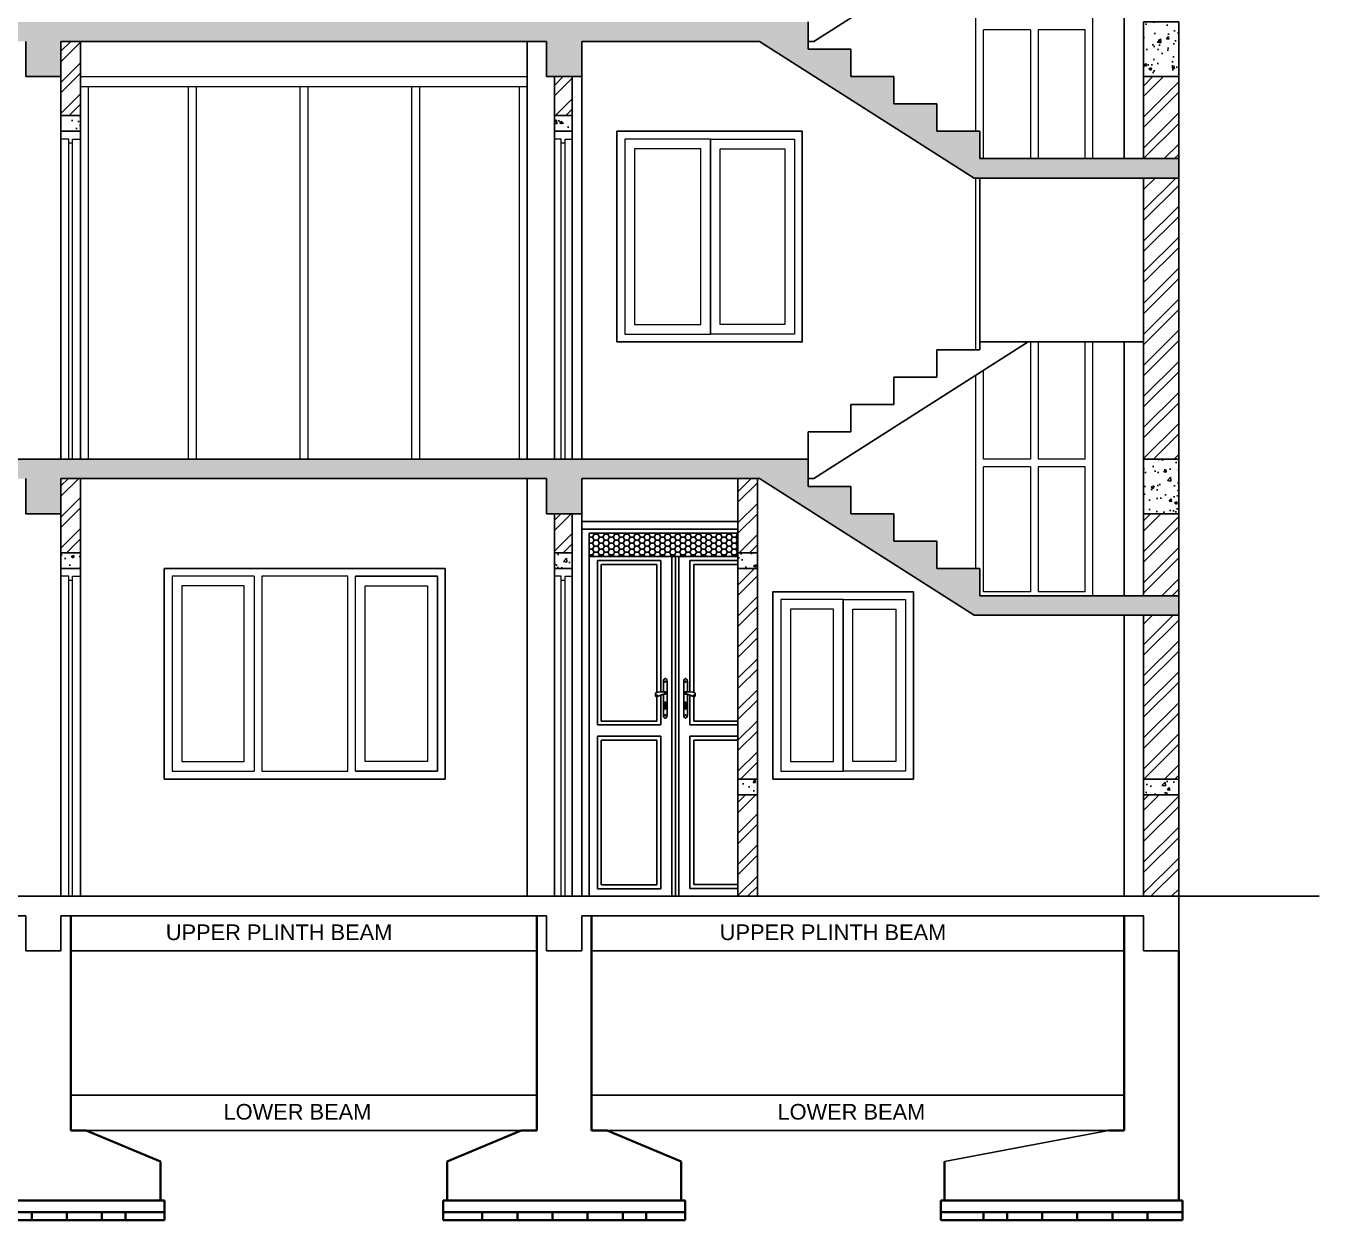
# Model space of a CAD drawing. Header units: inches. Extents: x 1397 to 20304, y -27267 to -746.
# Drawn here: x 5707.4 to 6038.8, y -24055.4 to -23749.4 of the extents above; entities that cross this region are included whole.
import ezdxf

# ---------------------------------------------------------------- set-up
doc = ezdxf.new("R2010")
doc.units = ezdxf.units.IN
doc.header["$LTSCALE"] = 17
doc.header["$MEASUREMENT"] = 0
doc.linetypes.add('ACAD_ISO02W100', pattern=[15, 12, -3])
for name, color, linetype, lineweight in [('25 BOT BAR', 12, 'Continuous', 25), ('DOOR & WIN', 1, 'Continuous', 25), ('ELEVATION', 7, 'Continuous', 25), ('furnitures', 45, 'Continuous', 9), ('OUTLINE', 1, 'Continuous', 25), ('WALL', 1, 'Continuous', 35), ('WINDOW FRAME', 161, 'Continuous', 20)]:
    doc.layers.add(name, color=color, linetype=linetype, lineweight=lineweight)
doc.styles.add('ARCHITECTURE', font='stylu.ttf')
doc.dimstyles.new('8 SCALE', dxfattribs={"dimscale": 0, "dimtxt": 6, "dimasz": 6, "dimexe": 8, "dimexo": 8, "dimgap": 1.25, "dimtad": 1, "dimdec": 0, "dimzin": 3, "dimdsep": 46, "dimlunit": 4, "dimtxsty": 'ARCHITECTURE', "dimblk": 'ARCHTICK', "dimcen": 8, "dimdle": 8, "dimclrd": 5, "dimclre": 5, "dimclrt": 7, "dimadec": 0, "dimazin": 0, "dimtfac": 0.75, "dimtdec": 0, "dimtix": 1, "dimtmove": 2, "dimatfit": 3, "dimldrblk": 'ARCHTICK', "dimfxl": 8, "dimfxlon": 1, "dimtolj": 1, "dimtzin": 0, "dimlwd": -1, "dimlwe": -1, "dimarcsym": 0})
pattern_1 = [(45, (-14453.672, -2544.322), (-3.9774756, 3.9774756), []), (45, (-14451.02, -2544.322), (-3.9774756, 3.9774756), [])]
pattern_2 = [(50, (-14453.672, -2544.322), (7.1726018, -0.6275213), [0.75, -8.25]), (355, (-14453.672, -2544.322), (-1.3875133, 7.5219213), [0.6, -6.6]), (100.451444, (-14453.074, -2544.374), (5.7850885, 6.8943999), [0.637402, -7.0114211]), (46.1842, (-14453.672, -2542.322), (10.6724133, -1.6551928), [1.125, -12.375]), (96.635635, (-14452.782, -2542.46), (9.3466195, 9.741186), [0.9561034, -10.5171376]), (351.184164, (-14453.672, -2542.322), (9.3466195, 9.741186), [0.9, -9.9]), (21, (-14452.672, -2542.822), (5.9690705, -4.0261889), [0.75, -8.25]), (326, (-14452.672, -2542.822), (2.4331533, 7.2515005), [0.6, -6.6]), (71.451445, (-14452.174, -2543.1576), (8.4022238, 3.2253115), [0.6374019, -7.0114211]), (37.5, (-14453.6717, -2544.322), (0.12159855, 3.32893854), [0, -6.52, 0, -6.7, 0, -6.625]), (7.5, (-14453.6717, -2544.322), (2.63069537, 3.9441171), [0, -3.82, 0, -6.37, 0, -2.525]), (327.5, (-14455.9017, -2544.322), (5.33822436, -0.22554872), [0, -2.5, 0, -7.8, 0, -10.35]), (317.5, (-14456.9017, -2544.322), (5.8318617, 1.0010498), [0, -3.25, 0, -5.18, 0, -7.35])]

# ---------------------------------------------------------------- blocks, each defined once
blk = doc.blocks.new('_ArchTick')
at = {"color": 0, "linetype": 'ByBlock', "const_width": 0.15}
blk.add_lwpolyline([(-0.5, -0.5), (0.5, 0.5)], dxfattribs=at)
blk = doc.blocks.new('*D4066')
at = {"layer": 'Defpoints', "color": 0, "transparency": 16777216}
for p in [(5460.11, -23412.43), (5805.84, -23412.43), (5542.84, -23972.43)]:
    blk.add_point(p, dxfattribs=at)
at = {"layer": 'OUTLINE', "color": 5, "transparency": 16777216}
for p, q in [((5460.11, -23980.43), (5460.11, -23404.43)), ((5468.11, -23412.43), (5452.11, -23412.43)), ((5468.11, -23972.43), (5452.11, -23972.43))]:
    blk.add_line(p, q, dxfattribs=at)
at = {"layer": 'OUTLINE', "color": 5, "transparency": 16777216, "xscale": 6, "yscale": 6, "zscale": 6}
for p, rotation in [((5460.11, -23412.43), 90), ((5460.11, -23972.43), 270)]:
    blk.add_blockref('_ArchTick', p, dxfattribs=dict(at, rotation=rotation))
at = {"layer": 'OUTLINE', "color": 7, "transparency": 16777216, "insert": (5455.73, -23692.43), "char_height": 6, "attachment_point": 5, "rotation": 90, "style": 'ARCHITECTURE'}
blk.add_mtext('\\A1;46\'-8"', dxfattribs=at)

msp = doc.modelspace()

# ---------------------------------------------------------------- hatches: boundary and pattern name
at = {"layer": 'ELEVATION', "linetype": 'Continuous'}
h = msp.add_hatch(dxfattribs=at)
h.set_pattern_fill('HONEY', color=256, scale=7)
h.set_pattern_definition([(0, (-8021.3965, -2855.3054), (1.3125, 0.757772228), [0.875, -1.75]), (120, (-8021.3965, -2855.3054), (-1.3125, 0.757772228), [0.875, -1.75]), (60, (-8021.3965, -2855.3054), (3e-16, 1.515544457), [-1.75, 0.875])])
h.paths.add_polyline_path([(5889.84, -23885.41), (5889.84, -23879.41), (5851.72, -23879.41), (5851.72, -23885.41)])
at = {"layer": 'OUTLINE', "true_color": 0xf7abae}
h = msp.add_hatch(dxfattribs=at)
h.set_pattern_fill('AR-CONC', color=241)
h.set_pattern_definition(pattern_2)
h.paths.add_polyline_path([(5716.35, -23753.43), (5840.84, -23753.43), (5840.84, -23762.43), (5849.84, -23762.43), (5849.84, -23753.43), (5895.38, -23753.43), (5950.38, -23788.43), (6002.84, -23788.43), (6002.84, -23783.43), (5951.84, -23783.43), (5951.84, -23776.43), (5940.84, -23776.43), (5940.84, -23769.43), (5929.84, -23769.43), (5929.84, -23762.43), (5918.84, -23762.43), (5918.84, -23755.43), (5907.84, -23755.43), (5907.84, -23748.43), (5526.84, -23748.43), (5526.84, -23753.43), (5542.84, -23753.43), (5542.84, -23762.43), (5551.84, -23762.43), (5551.84, -23753.43), (5707.35, -23753.43), (5707.35, -23762.43), (5716.35, -23762.43)])
h = msp.add_hatch(dxfattribs=at)
h.set_pattern_fill('AR-CONC', color=241)
h.set_pattern_definition(pattern_2)
h.paths.add_polyline_path([(6002.84, -23748.43), (5993.84, -23748.43), (5993.84, -23762.43), (6002.84, -23762.43)])
at = {"layer": 'OUTLINE'}
h = msp.add_hatch(dxfattribs=at)
h.set_pattern_fill('ANSI32', color=8, scale=15)
h.set_pattern_definition(pattern_1)
h.paths.add_polyline_path([(5721.35, -23753.43), (5716.35, -23753.43), (5716.35, -23762.43), (5716.35, -23772.43), (5721.35, -23772.43)])
h = msp.add_hatch(dxfattribs=at)
h.set_pattern_fill('ANSI32', color=8, scale=15)
h.set_pattern_definition(pattern_1)
h.paths.add_polyline_path([(5847.34, -23762.43), (5842.84, -23762.43), (5842.84, -23772.43), (5847.34, -23772.43)])
h = msp.add_hatch(dxfattribs=at)
h.set_pattern_fill('ANSI32', color=8, scale=15)
h.set_pattern_definition(pattern_1)
h.paths.add_polyline_path([(6002.84, -23788.43), (5993.84, -23788.43), (5993.84, -23860.43), (6002.84, -23860.43)])
h.paths.add_polyline_path([(6002.84, -23762.43), (5993.84, -23762.43), (5993.84, -23783.43), (6002.84, -23783.43)])
at = {"layer": 'OUTLINE', "true_color": 0xf7abae}
h = msp.add_hatch(dxfattribs=at)
h.set_pattern_fill('AR-CONC', color=241)
h.set_pattern_definition(pattern_2)
h.paths.add_polyline_path([(5721.35, -23772.43), (5716.35, -23772.43), (5716.35, -23776.43), (5721.35, -23776.43)])
h = msp.add_hatch(dxfattribs=at)
h.set_pattern_fill('AR-CONC', color=241)
h.set_pattern_definition(pattern_2)
h.paths.add_polyline_path([(5847.34, -23772.43), (5842.84, -23772.43), (5842.84, -23776.43), (5847.34, -23776.43)])
h = msp.add_hatch(dxfattribs=at)
h.set_pattern_fill('AR-CONC', color=241)
h.set_pattern_definition(pattern_2)
h.paths.add_polyline_path([(5918.84, -23867.43), (5907.84, -23867.43), (5907.84, -23860.43), (5526.84, -23860.43), (5526.84, -23865.43), (5542.84, -23865.43), (5542.84, -23874.43), (5551.84, -23874.43), (5551.84, -23865.43), (5707.35, -23865.43), (5707.35, -23874.43), (5716.35, -23874.43), (5716.35, -23865.43), (5840.84, -23865.43), (5840.84, -23874.43), (5849.84, -23874.43), (5849.84, -23865.43), (5895.38, -23865.43), (5950.38, -23900.43), (6002.84, -23900.43), (6002.84, -23895.43), (5951.84, -23895.43), (5951.84, -23888.43), (5940.84, -23888.43), (5940.84, -23881.43), (5929.84, -23881.43), (5929.84, -23874.43), (5918.84, -23874.43)])
h = msp.add_hatch(dxfattribs=at)
h.set_pattern_fill('AR-CONC', color=241)
h.set_pattern_definition(pattern_2)
h.paths.add_polyline_path([(6002.84, -23874.43), (6002.84, -23860.43), (5993.84, -23860.43), (5993.84, -23874.43)])
at = {"layer": 'OUTLINE'}
h = msp.add_hatch(dxfattribs=at)
h.set_pattern_fill('ANSI32', color=8, scale=15)
h.set_pattern_definition(pattern_1)
h.paths.add_polyline_path([(5721.35, -23865.43), (5716.35, -23865.43), (5716.35, -23874.43), (5716.35, -23884.43), (5721.35, -23884.43)])
h = msp.add_hatch(dxfattribs=at)
h.set_pattern_fill('ANSI32', color=8, scale=15)
h.set_pattern_definition(pattern_1)
h.paths.add_polyline_path([(5889.84, -23884.43), (5894.84, -23884.43), (5894.84, -23865.43), (5889.84, -23865.43)])
h.paths.add_polyline_path([(5894.84, -23888.43), (5889.84, -23888.43), (5889.84, -23942.43), (5894.84, -23942.43)])
h.paths.add_polyline_path([(5894.84, -23946.43), (5889.84, -23946.43), (5889.84, -23972.43), (5894.84, -23972.43)])
h = msp.add_hatch(dxfattribs=at)
h.set_pattern_fill('ANSI32', color=8, scale=15)
h.set_pattern_definition(pattern_1)
h.paths.add_polyline_path([(5847.34, -23874.43), (5842.84, -23874.43), (5842.84, -23884.43), (5847.34, -23884.43)])
h = msp.add_hatch(dxfattribs=at)
h.set_pattern_fill('ANSI32', color=8, scale=15)
h.set_pattern_definition(pattern_1)
h.paths.add_polyline_path([(6002.84, -23900.43), (5993.84, -23900.43), (5993.84, -23942.43), (6002.84, -23942.43)])
h.paths.add_polyline_path([(6002.84, -23946.43), (5993.84, -23946.43), (5993.84, -23972.43), (6002.84, -23972.43)])
h.paths.add_polyline_path([(5993.84, -23895.43), (6002.84, -23895.43), (6002.84, -23874.43), (5993.84, -23874.43)])
at = {"layer": 'OUTLINE', "true_color": 0xf7abae}
h = msp.add_hatch(dxfattribs=at)
h.set_pattern_fill('AR-CONC', color=241)
h.set_pattern_definition(pattern_2)
h.paths.add_polyline_path([(5721.35, -23884.43), (5716.35, -23884.43), (5716.35, -23888.43), (5721.35, -23888.43)])
h = msp.add_hatch(dxfattribs=at)
h.set_pattern_fill('AR-CONC', color=241)
h.set_pattern_definition(pattern_2)
h.paths.add_polyline_path([(5847.34, -23884.43), (5842.84, -23884.43), (5842.84, -23888.43), (5847.34, -23888.43)])
h = msp.add_hatch(dxfattribs=at)
h.set_pattern_fill('AR-CONC', color=241)
h.set_pattern_definition(pattern_2)
h.paths.add_polyline_path([(5894.84, -23884.43), (5889.84, -23884.43), (5889.84, -23888.43), (5894.84, -23888.43)])
h = msp.add_hatch(dxfattribs=at)
h.set_pattern_fill('AR-CONC', color=241)
h.set_pattern_definition(pattern_2)
h.paths.add_polyline_path([(5894.84, -23942.43), (5889.84, -23942.43), (5889.84, -23946.43), (5894.84, -23946.43)])
h = msp.add_hatch(dxfattribs=at)
h.set_pattern_fill('AR-CONC', color=241)
h.set_pattern_definition(pattern_2)
h.paths.add_polyline_path([(6002.84, -23942.43), (5993.84, -23942.43), (5993.84, -23946.43), (6002.84, -23946.43)])

# ---------------------------------------------------------------- linework, layer by layer
at = {"layer": '25 BOT BAR'}
for p, q in [((5909.29, -23753.43), (5964.29, -23718.43)), ((5988.84, -23783.43), (5988.84, -23718.43)), ((5907.84, -23748.43), (5907.84, -23755.43)), ((6002.84, -23860.43), (6002.84, -23748.43)), ((5716.35, -23753.43), (5840.84, -23753.43)), ((5716.35, -23753.43), (5716.35, -23860.43)), ((5721.35, -23753.43), (5721.35, -23860.43)), ((5835.84, -23860.43), (5835.84, -23753.43)), ((5849.84, -23753.43), (5895.38, -23753.43)), ((5849.84, -23860.43), (5849.84, -23753.43)), ((5895.38, -23753.43), (5950.38, -23788.43)), ((5907.84, -23753.43), (5909.29, -23753.43)), ((5993.84, -23783.43), (5993.84, -23753.43)), ((5907.84, -23755.43), (5918.84, -23755.43)), ((5918.84, -23755.43), (5918.84, -23762.43)), ((5842.84, -23860.43), (5842.84, -23762.43)), ((5847.34, -23762.43), (5847.34, -23860.43)), ((5918.84, -23762.43), (5929.84, -23762.43)), ((5929.84, -23762.43), (5929.84, -23769.43)), ((5929.84, -23769.43), (5940.84, -23769.43)), ((5940.84, -23769.43), (5940.84, -23776.43)), ((5940.84, -23776.43), (5951.84, -23776.43)), ((5951.84, -23776.43), (5951.84, -23783.43)), ((5951.84, -23783.43), (6002.84, -23783.43)), ((5950.38, -23788.43), (6002.84, -23788.43)), ((5951.84, -23788.43), (5951.84, -23830.43)), ((5993.84, -23860.43), (5993.84, -23788.43)), ((5951.84, -23832.43), (5951.84, -23825.43)), ((5909.29, -23865.43), (5964.29, -23830.43)), ((5940.84, -23839.43), (5940.84, -23832.43)), ((5940.84, -23832.43), (5951.84, -23832.43)), ((5951.84, -23830.43), (5993.84, -23830.43)), ((5988.84, -23895.43), (5988.84, -23830.43)), ((5929.84, -23846.43), (5929.84, -23839.43)), ((5929.84, -23839.43), (5940.84, -23839.43)), ((5918.84, -23853.43), (5918.84, -23846.43)), ((5918.84, -23846.43), (5929.84, -23846.43)), ((5907.84, -23860.43), (5907.84, -23853.43)), ((5907.84, -23853.43), (5918.84, -23853.43)), ((5526.84, -23860.43), (5907.84, -23860.43)), ((5907.84, -23860.43), (5907.84, -23867.43)), ((6002.84, -23972.43), (6002.84, -23860.43)), ((5716.35, -23865.43), (5840.84, -23865.43)), ((5716.35, -23865.43), (5716.35, -23972.43)), ((5721.35, -23865.43), (5721.35, -23972.43)), ((5835.84, -23972.43), (5835.84, -23865.43)), ((5849.84, -23865.43), (5895.38, -23865.43)), ((5849.84, -23972.43), (5849.84, -23865.43)), ((5889.84, -23865.43), (5889.84, -23972.43)), ((5894.84, -23865.43), (5894.84, -23972.43)), ((5895.38, -23865.43), (5950.38, -23900.43)), ((5907.84, -23865.43), (5909.29, -23865.43)), ((5993.84, -23895.43), (5993.84, -23865.43)), ((5907.84, -23867.43), (5918.84, -23867.43)), ((5918.84, -23867.43), (5918.84, -23874.43)), ((5842.84, -23972.43), (5842.84, -23874.43)), ((5847.34, -23874.43), (5847.34, -23972.43)), ((5918.84, -23874.43), (5929.84, -23874.43)), ((5929.84, -23874.43), (5929.84, -23881.43)), ((5929.84, -23881.43), (5940.84, -23881.43)), ((5940.84, -23881.43), (5940.84, -23888.43)), ((5940.84, -23888.43), (5951.84, -23888.43)), ((5951.84, -23888.43), (5951.84, -23895.43)), ((5951.84, -23895.43), (6002.84, -23895.43)), ((5950.38, -23900.43), (6002.84, -23900.43)), ((5988.84, -23972.43), (5988.84, -23900.43)), ((5993.84, -23972.43), (5993.84, -23900.43)), ((5542.84, -23972.43), (6002.84, -23972.43)), ((6002.84, -23972.43), (6038.84, -23972.43)), ((5551.84, -23977.43), (5707.35, -23977.43)), ((5716.35, -23977.43), (5840.84, -23977.43)), ((5849.84, -23977.43), (5993.84, -23977.43))]:
    msp.add_line(p, q, dxfattribs=at)
for points in [[(5993.84, -23748.43), (6002.84, -23748.43), (6002.84, -23762.43), (5993.84, -23762.43)], [(5716.35, -23772.43), (5721.35, -23772.43), (5721.35, -23776.43), (5716.35, -23776.43)], [(5842.84, -23772.43), (5847.34, -23772.43), (5847.34, -23776.43), (5842.84, -23776.43)], [(5993.84, -23860.43), (6002.84, -23860.43), (6002.84, -23874.43), (5993.84, -23874.43)], [(5716.35, -23884.43), (5721.35, -23884.43), (5721.35, -23888.43), (5716.35, -23888.43)], [(5842.84, -23884.43), (5847.34, -23884.43), (5847.34, -23888.43), (5842.84, -23888.43)], [(5894.84, -23884.43), (5889.84, -23884.43), (5889.84, -23888.43), (5894.84, -23888.43)], [(5894.84, -23942.43), (5889.84, -23942.43), (5889.84, -23946.43), (5894.84, -23946.43)], [(5993.84, -23942.43), (6002.84, -23942.43), (6002.84, -23946.43), (5993.84, -23946.43)]]:
    msp.add_lwpolyline(points, close=True, dxfattribs=at)
for points in [[(5716.35, -23753.43), (5716.35, -23762.43), (5707.35, -23762.43), (5707.35, -23753.43)], [(5849.84, -23753.43), (5849.84, -23762.43), (5840.84, -23762.43), (5840.84, -23753.43)], [(5707.35, -23860.43), (5707.35, -23860.43), (5716.35, -23860.43)], [(5716.35, -23865.43), (5716.35, -23874.43), (5707.35, -23874.43), (5707.35, -23865.43)], [(5849.84, -23865.43), (5849.84, -23874.43), (5840.84, -23874.43), (5840.84, -23865.43)], [(5993.84, -23972.43), (6002.84, -23972.43), (6002.84, -23986.43), (5993.84, -23986.43), (5993.84, -23977.43)], [(5716.35, -23977.43), (5716.35, -23986.43), (5707.35, -23986.43), (5707.35, -23977.43)], [(5849.84, -23977.43), (5849.84, -23986.43), (5840.84, -23986.43), (5840.84, -23977.43)]]:
    msp.add_lwpolyline(points, dxfattribs=at)
at = {"layer": 'ELEVATION', "linetype": 'Continuous'}
for p, q in [((5849.84, -23972.43), (5849.84, -23876.43)), ((5849.84, -23876.43), (5889.84, -23876.43)), ((5849.84, -23878.43), (5889.84, -23878.43)), ((5849.84, -23878.43), (5889.84, -23878.43)), ((5849.84, -23878.43), (5889.84, -23878.43)), ((5851.72, -23972.43), (5851.72, -23879.41)), ((5874.74, -23879.41), (5851.72, -23879.41)), ((5874.74, -23879.41), (5889.84, -23879.41)), ((5874.74, -23885.41), (5851.72, -23885.41)), ((5853.83, -23886.41), (5853.83, -23928.55)), ((5853.83, -23886.41), (5870.1, -23886.41)), ((5870.1, -23886.41), (5870.1, -23920.09)), ((5872.93, -23885.41), (5872.93, -23972.43)), ((5873.84, -23885.41), (5873.84, -23972.43)), ((5874.74, -23885.41), (5874.74, -23972.43)), ((5874.74, -23885.41), (5889.84, -23885.41)), ((5877.57, -23886.41), (5877.57, -23920.09)), ((5877.57, -23886.41), (5889.84, -23886.41)), ((5814.84, -23888.43), (5742.84, -23888.43)), ((5742.84, -23888.43), (5742.84, -23942.43)), ((5814.84, -23942.43), (5814.84, -23888.43)), ((5854.83, -23887.41), (5854.83, -23927.55)), ((5854.92, -23887.41), (5869.1, -23887.41)), ((5869.1, -23887.41), (5869.1, -23920.18)), ((5878.57, -23887.41), (5878.57, -23920.18)), ((5878.57, -23887.41), (5889.84, -23887.41)), ((5870.78, -23917.45), (5870.82, -23917.11)), ((5870.78, -23917.45), (5870.78, -23920.03)), ((5870.82, -23917.11), (5870.95, -23916.84)), ((5870.95, -23916.84), (5871.14, -23916.69)), ((5871.14, -23916.69), (5871.34, -23916.69)), ((5871.16, -23917.37), (5871.14, -23917.47)), ((5871.14, -23917.47), (5871.16, -23917.57)), ((5871.15, -23917.47), (5871.16, -23917.38)), ((5871.16, -23917.56), (5871.15, -23917.47)), ((5871.21, -23917.3), (5871.16, -23917.37)), ((5871.16, -23917.38), (5871.21, -23917.32)), ((5871.21, -23917.62), (5871.16, -23917.56)), ((5871.16, -23917.57), (5871.21, -23917.63)), ((5871.27, -23917.3), (5871.21, -23917.3)), ((5871.21, -23917.32), (5871.27, -23917.32)), ((5871.27, -23917.62), (5871.21, -23917.62)), ((5871.21, -23917.63), (5871.27, -23917.63)), ((5871.32, -23917.37), (5871.27, -23917.3)), ((5871.27, -23917.32), (5871.31, -23917.38)), ((5871.31, -23917.56), (5871.27, -23917.62)), ((5871.27, -23917.63), (5871.32, -23917.57)), ((5871.31, -23917.38), (5871.33, -23917.47)), ((5871.33, -23917.47), (5871.31, -23917.56)), ((5871.34, -23917.47), (5871.32, -23917.37)), ((5871.32, -23917.57), (5871.34, -23917.47)), ((5871.34, -23916.69), (5871.53, -23916.84)), ((5871.53, -23916.84), (5871.66, -23917.11)), ((5871.66, -23917.11), (5871.7, -23917.45)), ((5871.7, -23926.04), (5871.7, -23917.45)), ((5876.02, -23917.11), (5875.97, -23917.45)), ((5875.97, -23926.04), (5875.97, -23917.45)), ((5876.15, -23916.84), (5876.02, -23917.11)), ((5876.33, -23916.69), (5876.15, -23916.84)), ((5876.54, -23916.69), (5876.33, -23916.69)), ((5876.33, -23917.47), (5876.35, -23917.37)), ((5876.35, -23917.57), (5876.33, -23917.47)), ((5876.36, -23917.38), (5876.34, -23917.47)), ((5876.34, -23917.47), (5876.36, -23917.56)), ((5876.35, -23917.37), (5876.4, -23917.3)), ((5876.4, -23917.63), (5876.35, -23917.57)), ((5876.41, -23917.32), (5876.36, -23917.38)), ((5876.36, -23917.56), (5876.41, -23917.62)), ((5876.4, -23917.3), (5876.47, -23917.3)), ((5876.47, -23917.63), (5876.4, -23917.63)), ((5876.46, -23917.32), (5876.41, -23917.32)), ((5876.41, -23917.62), (5876.46, -23917.62)), ((5876.51, -23917.38), (5876.46, -23917.32)), ((5876.46, -23917.62), (5876.51, -23917.56)), ((5876.47, -23917.3), (5876.52, -23917.37)), ((5876.52, -23917.57), (5876.47, -23917.63)), ((5876.53, -23917.47), (5876.51, -23917.38)), ((5876.51, -23917.56), (5876.53, -23917.47)), ((5876.52, -23917.37), (5876.54, -23917.47)), ((5876.54, -23917.47), (5876.52, -23917.57)), ((5876.72, -23916.84), (5876.54, -23916.69)), ((5876.85, -23917.11), (5876.72, -23916.84)), ((5876.9, -23917.45), (5876.85, -23917.11)), ((5876.9, -23917.45), (5876.9, -23920.03)), ((5868.76, -23920.57), (5868.75, -23920.61)), ((5868.75, -23920.61), (5868.75, -23920.67)), ((5868.75, -23920.67), (5868.75, -23920.74)), ((5868.75, -23920.74), (5868.75, -23920.81)), ((5868.75, -23920.81), (5868.75, -23920.88)), ((5868.75, -23920.88), (5868.75, -23920.95)), ((5868.75, -23920.95), (5868.75, -23921.01)), ((5868.75, -23921.01), (5868.76, -23921.05)), ((5868.76, -23920.53), (5868.77, -23920.47)), ((5868.77, -23920.5), (5868.76, -23920.54)), ((5868.76, -23920.53), (5868.76, -23920.54)), ((5868.76, -23920.54), (5868.76, -23920.57)), ((5868.76, -23920.57), (5868.76, -23920.54)), ((5868.77, -23920.54), (5868.76, -23920.57)), ((5868.76, -23921.05), (5868.76, -23921.08)), ((5868.76, -23921.08), (5868.76, -23921.09)), ((5868.77, -23921.14), (5868.76, -23921.09)), ((5868.8, -23920.37), (5868.77, -23920.45)), ((5868.77, -23920.47), (5868.77, -23920.45)), ((5868.77, -23920.46), (5868.77, -23920.46)), ((5868.77, -23920.49), (5868.77, -23920.46)), ((5868.77, -23920.49), (5868.77, -23920.5)), ((5868.77, -23920.5), (5868.77, -23920.5)), ((5868.77, -23920.53), (5868.77, -23920.5)), ((5868.77, -23920.53), (5868.77, -23920.5)), ((5868.77, -23920.53), (5868.77, -23920.54)), ((5868.77, -23920.66), (5868.77, -23920.54)), ((5868.77, -23920.81), (5868.77, -23920.73)), ((5868.77, -23921.03), (5868.77, -23920.89)), ((5868.77, -23921.14), (5868.77, -23921.08)), ((5868.77, -23921.16), (5868.77, -23921.14)), ((5868.8, -23921.22), (5868.77, -23921.16)), ((5868.84, -23920.33), (5868.8, -23920.37)), ((5868.8, -23921.21), (5868.85, -23921.23)), ((5868.8, -23921.21), (5868.8, -23921.22)), ((5868.84, -23921.25), (5868.8, -23921.22)), ((5868.81, -23920.8), (5868.85, -23920.79)), ((5868.81, -23920.8), (5868.81, -23920.91)), ((5868.81, -23920.91), (5868.85, -23920.91)), ((5868.84, -23920.33), (5869.13, -23920.17)), ((5868.84, -23921.23), (5868.84, -23921.25)), ((5868.85, -23921.23), (5868.84, -23921.25)), ((5868.85, -23921.23), (5868.84, -23921.23)), ((5869.13, -23921.28), (5868.84, -23921.25)), ((5868.85, -23920.79), (5868.85, -23920.91)), ((5869.17, -23920.87), (5868.85, -23920.91)), ((5868.85, -23920.91), (5868.85, -23921.02)), ((5869.17, -23921), (5868.85, -23921.02)), ((5869.11, -23921.26), (5868.85, -23921.23)), ((5869.1, -23921.28), (5869.1, -23927.55)), ((5869.11, -23921.26), (5869.13, -23921.28)), ((5869.42, -23920.15), (5869.13, -23920.17)), ((5869.42, -23921.17), (5869.13, -23921.28)), ((5869.17, -23921), (5869.17, -23920.87)), ((5870.07, -23920.1), (5869.42, -23920.15)), ((5870.07, -23920.94), (5869.42, -23921.17)), ((5869.42, -23921.16), (5869.42, -23921.16)), ((5870.1, -23920.09), (5870.07, -23920.1)), ((5870.1, -23920.92), (5870.07, -23920.94)), ((5870.75, -23920.03), (5870.1, -23920.09)), ((5870.1, -23920.09), (5870.1, -23920.14)), ((5870.75, -23920.7), (5870.1, -23920.92)), ((5870.1, -23920.92), (5870.1, -23920.92)), ((5870.1, -23920.92), (5870.1, -23928.55)), ((5870.78, -23920.03), (5870.75, -23920.03)), ((5870.78, -23920.7), (5870.75, -23920.7)), ((5870.78, -23920.03), (5870.78, -23920.13)), ((5870.83, -23920.04), (5870.78, -23920.03)), ((5870.78, -23920.2), (5870.78, -23920.21)), ((5870.78, -23920.69), (5870.78, -23920.7)), ((5870.83, -23920.69), (5870.78, -23920.7)), ((5870.78, -23920.7), (5870.78, -23926.04)), ((5870.83, -23920.04), (5870.92, -23920.04)), ((5870.92, -23920.69), (5870.83, -23920.69)), ((5870.92, -23920.04), (5870.99, -23920.05)), ((5870.99, -23920.68), (5870.92, -23920.69)), ((5870.99, -23920.05), (5871.07, -23920.05)), ((5871.07, -23920.68), (5870.99, -23920.68)), ((5871.07, -23920.05), (5871.13, -23920.06)), ((5871.13, -23920.68), (5871.07, -23920.68)), ((5871.08, -23922.9), (5871.12, -23922.76)), ((5871.09, -23923.05), (5871.08, -23922.9)), ((5871.09, -23923.05), (5871.12, -23923.12)), ((5871.12, -23922.76), (5871.19, -23922.68)), ((5871.13, -23920.06), (5871.18, -23920.06)), ((5871.18, -23920.67), (5871.13, -23920.68)), ((5871.14, -23920.3), (5871.16, -23920.24)), ((5871.14, -23920.37), (5871.14, -23920.3)), ((5871.14, -23920.43), (5871.14, -23920.37)), ((5871.16, -23920.49), (5871.14, -23920.43)), ((5871.16, -23920.24), (5871.18, -23920.19)), ((5871.18, -23920.54), (5871.16, -23920.49)), ((5871.18, -23920.06), (5871.23, -23920.07)), ((5871.18, -23920.19), (5871.19, -23920.18)), ((5871.21, -23920.58), (5871.18, -23920.54)), ((5871.23, -23920.67), (5871.18, -23920.67)), ((5871.19, -23922.68), (5871.28, -23922.68)), ((5871.24, -23920.6), (5871.21, -23920.58)), ((5871.22, -23920.15), (5871.24, -23920.13)), ((5871.23, -23920.07), (5871.26, -23920.07)), ((5871.26, -23920.66), (5871.23, -23920.67)), ((5871.24, -23920.13), (5871.28, -23920.12)), ((5871.28, -23920.61), (5871.24, -23920.6)), ((5871.26, -23920.07), (5871.28, -23920.07)), ((5871.28, -23920.66), (5871.26, -23920.66)), ((5871.32, -23920.08), (5871.28, -23920.07)), ((5871.28, -23920.12), (5871.32, -23920.13)), ((5871.32, -23920.6), (5871.28, -23920.61)), ((5871.28, -23920.66), (5871.32, -23920.65)), ((5871.28, -23922.68), (5871.36, -23922.76)), ((5871.37, -23920.11), (5871.32, -23920.08)), ((5871.32, -23920.13), (5871.35, -23920.15)), ((5871.35, -23920.58), (5871.32, -23920.6)), ((5871.32, -23920.65), (5871.37, -23920.62)), ((5871.35, -23920.15), (5871.36, -23920.16)), ((5871.38, -23920.54), (5871.35, -23920.58)), ((5871.36, -23922.76), (5871.4, -23922.9)), ((5871.39, -23923.05), (5871.36, -23923.12)), ((5871.4, -23920.16), (5871.37, -23920.11)), ((5871.37, -23920.62), (5871.4, -23920.57)), ((5871.39, -23920.52), (5871.38, -23920.54)), ((5871.39, -23920.22), (5871.4, -23920.24)), ((5871.4, -23922.9), (5871.39, -23923.05)), ((5871.4, -23920.16), (5871.4, -23920.16)), ((5871.43, -23920.22), (5871.4, -23920.16)), ((5871.4, -23920.24), (5871.42, -23920.3)), ((5871.4, -23920.57), (5871.43, -23920.51)), ((5871.4, -23920.57), (5871.4, -23920.57)), ((5871.42, -23920.3), (5871.42, -23920.37)), ((5871.42, -23920.37), (5871.42, -23920.43)), ((5871.42, -23920.43), (5871.42, -23920.44)), ((5871.45, -23920.29), (5871.43, -23920.22)), ((5871.43, -23920.51), (5871.45, -23920.44)), ((5871.45, -23920.37), (5871.45, -23920.29)), ((5871.45, -23920.44), (5871.45, -23920.37)), ((5876.22, -23920.37), (5876.23, -23920.29)), ((5876.23, -23920.44), (5876.22, -23920.37)), ((5876.23, -23920.29), (5876.24, -23920.22)), ((5876.24, -23920.51), (5876.23, -23920.44)), ((5876.24, -23920.22), (5876.27, -23920.16)), ((5876.27, -23920.57), (5876.24, -23920.51)), ((5876.26, -23920.3), (5876.25, -23920.37)), ((5876.25, -23920.37), (5876.26, -23920.43)), ((5876.27, -23920.24), (5876.26, -23920.3)), ((5876.26, -23920.43), (5876.26, -23920.44)), ((5876.27, -23920.16), (5876.31, -23920.11)), ((5876.27, -23920.16), (5876.27, -23920.16)), ((5876.28, -23920.22), (5876.27, -23920.24)), ((5876.31, -23920.62), (5876.27, -23920.57)), ((5876.27, -23920.57), (5876.27, -23920.57)), ((5876.28, -23920.52), (5876.29, -23920.54)), ((5876.32, -23922.76), (5876.28, -23922.9)), ((5876.28, -23922.9), (5876.29, -23923.05)), ((5876.29, -23920.54), (5876.32, -23920.58)), ((5876.29, -23923.05), (5876.32, -23923.12)), ((5876.31, -23920.11), (5876.35, -23920.08)), ((5876.35, -23920.65), (5876.31, -23920.62)), ((5876.36, -23920.13), (5876.32, -23920.15)), ((5876.32, -23920.15), (5876.32, -23920.16)), ((5876.32, -23920.58), (5876.36, -23920.6)), ((5876.39, -23922.68), (5876.32, -23922.76)), ((5876.35, -23920.08), (5876.39, -23920.07)), ((5876.39, -23920.66), (5876.35, -23920.65)), ((5876.39, -23920.12), (5876.36, -23920.13)), ((5876.36, -23920.6), (5876.39, -23920.61)), ((5876.41, -23920.07), (5876.39, -23920.07)), ((5876.43, -23920.13), (5876.39, -23920.12)), ((5876.39, -23920.61), (5876.43, -23920.6)), ((5876.39, -23920.66), (5876.41, -23920.66)), ((5876.48, -23922.68), (5876.39, -23922.68)), ((5876.45, -23920.07), (5876.41, -23920.07)), ((5876.41, -23920.66), (5876.45, -23920.67)), ((5876.45, -23920.15), (5876.43, -23920.13)), ((5876.43, -23920.6), (5876.47, -23920.58)), ((5876.49, -23920.06), (5876.45, -23920.07)), ((5876.45, -23920.67), (5876.49, -23920.67)), ((5876.47, -23920.58), (5876.5, -23920.54)), ((5876.56, -23922.76), (5876.48, -23922.68)), ((5876.55, -23920.06), (5876.49, -23920.06)), ((5876.5, -23920.19), (5876.49, -23920.18)), ((5876.49, -23920.67), (5876.55, -23920.68)), ((5876.52, -23920.24), (5876.5, -23920.19)), ((5876.5, -23920.54), (5876.52, -23920.49)), ((5876.53, -23920.3), (5876.52, -23920.24)), ((5876.52, -23920.49), (5876.53, -23920.43)), ((5876.54, -23920.37), (5876.53, -23920.3)), ((5876.53, -23920.43), (5876.54, -23920.37)), ((5876.61, -23920.05), (5876.55, -23920.06)), ((5876.55, -23920.68), (5876.61, -23920.68)), ((5876.59, -23922.9), (5876.56, -23922.76)), ((5876.58, -23923.05), (5876.56, -23923.12)), ((5876.58, -23923.05), (5876.59, -23922.9)), ((5876.68, -23920.05), (5876.61, -23920.05)), ((5876.61, -23920.68), (5876.68, -23920.68)), ((5876.76, -23920.04), (5876.68, -23920.05)), ((5876.68, -23920.68), (5876.76, -23920.69)), ((5876.84, -23920.04), (5876.76, -23920.04)), ((5876.76, -23920.69), (5876.84, -23920.69)), ((5876.84, -23920.04), (5876.9, -23920.03)), ((5876.84, -23920.69), (5876.9, -23920.7)), ((5876.9, -23920.03), (5876.9, -23920.13)), ((5876.9, -23920.03), (5876.92, -23920.03)), ((5876.9, -23920.2), (5876.9, -23920.21)), ((5876.9, -23920.69), (5876.9, -23920.7)), ((5876.9, -23920.7), (5876.9, -23926.04)), ((5876.9, -23920.7), (5876.93, -23920.7)), ((5876.92, -23920.03), (5877.57, -23920.09)), ((5876.93, -23920.7), (5877.57, -23920.92)), ((5877.57, -23920.09), (5877.61, -23920.1)), ((5877.57, -23920.09), (5877.57, -23920.14)), ((5877.57, -23920.92), (5877.61, -23920.94)), ((5877.57, -23920.92), (5877.57, -23920.92)), ((5877.57, -23920.92), (5877.57, -23928.55)), ((5877.61, -23920.1), (5878.26, -23920.15)), ((5877.61, -23920.94), (5878.26, -23921.17)), ((5878.26, -23920.15), (5878.55, -23920.17)), ((5878.26, -23921.16), (5878.26, -23921.16)), ((5878.26, -23921.17), (5878.55, -23921.28)), ((5878.51, -23921), (5878.5, -23920.87)), ((5878.5, -23920.87), (5878.82, -23920.91)), ((5878.51, -23921), (5878.82, -23921.02)), ((5878.83, -23920.33), (5878.55, -23920.17)), ((5878.55, -23921.28), (5878.83, -23921.25)), ((5878.56, -23921.26), (5878.55, -23921.28)), ((5878.56, -23921.26), (5878.83, -23921.23)), ((5878.57, -23921.28), (5878.57, -23927.55)), ((5878.82, -23920.79), (5878.82, -23920.91)), ((5878.87, -23920.8), (5878.82, -23920.79)), ((5878.82, -23920.91), (5878.82, -23921.02)), ((5878.87, -23920.91), (5878.82, -23920.91)), ((5878.83, -23920.33), (5878.87, -23920.37)), ((5878.87, -23921.21), (5878.83, -23921.23)), ((5878.83, -23921.25), (5878.87, -23921.22)), ((5878.83, -23921.23), (5878.83, -23921.25)), ((5878.83, -23921.23), (5878.83, -23921.25)), ((5878.83, -23921.23), (5878.83, -23921.23)), ((5878.87, -23920.37), (5878.91, -23920.45)), ((5878.87, -23920.8), (5878.87, -23920.91)), ((5878.87, -23921.22), (5878.91, -23921.16)), ((5878.87, -23921.21), (5878.87, -23921.22)), ((5878.9, -23920.46), (5878.9, -23920.46)), ((5878.91, -23920.49), (5878.9, -23920.46)), ((5878.9, -23920.5), (5878.9, -23920.5)), ((5878.91, -23920.53), (5878.9, -23920.5)), ((5878.91, -23920.47), (5878.91, -23920.45)), ((5878.92, -23920.53), (5878.91, -23920.47)), ((5878.91, -23920.49), (5878.91, -23920.5)), ((5878.91, -23920.5), (5878.92, -23920.54)), ((5878.91, -23920.53), (5878.91, -23920.5)), ((5878.91, -23920.53), (5878.91, -23920.54)), ((5878.91, -23920.54), (5878.91, -23920.57)), ((5878.91, -23920.66), (5878.91, -23920.54)), ((5878.91, -23920.81), (5878.91, -23920.73)), ((5878.91, -23921.03), (5878.91, -23920.89)), ((5878.91, -23921.14), (5878.91, -23921.08)), ((5878.91, -23921.14), (5878.92, -23921.09)), ((5878.91, -23921.16), (5878.91, -23921.14)), ((5878.92, -23920.53), (5878.92, -23920.54)), ((5878.92, -23920.54), (5878.92, -23920.57)), ((5878.92, -23920.57), (5878.92, -23920.54)), ((5878.92, -23920.57), (5878.92, -23920.61)), ((5878.92, -23920.61), (5878.92, -23920.67)), ((5878.92, -23920.67), (5878.92, -23920.74)), ((5878.92, -23920.74), (5878.92, -23920.81)), ((5878.92, -23920.81), (5878.92, -23920.88)), ((5878.92, -23920.88), (5878.92, -23920.95)), ((5878.92, -23920.95), (5878.92, -23921.01)), ((5878.92, -23921.01), (5878.92, -23921.05)), ((5878.92, -23921.05), (5878.92, -23921.08)), ((5878.92, -23921.08), (5878.92, -23921.09)), ((5870.78, -23926.04), (5870.82, -23926.38)), ((5870.82, -23926.38), (5870.95, -23926.66)), ((5871.07, -23924.1), (5871.05, -23924.17)), ((5871.05, -23924.17), (5871.06, -23924.32)), ((5871.06, -23924.32), (5871.12, -23924.44)), ((5871.07, -23924.1), (5871.09, -23924.04)), ((5871.09, -23924.04), (5871.1, -23923.97)), ((5871.1, -23923.97), (5871.12, -23923.9)), ((5871.12, -23923.14), (5871.12, -23923.12)), ((5871.13, -23923.15), (5871.12, -23923.14)), ((5871.12, -23923.9), (5871.13, -23923.84)), ((5871.12, -23924.44), (5871.19, -23924.51)), ((5871.14, -23923.17), (5871.13, -23923.15)), ((5871.13, -23923.84), (5871.14, -23923.77)), ((5871.14, -23923.19), (5871.14, -23923.17)), ((5871.15, -23923.2), (5871.14, -23923.19)), ((5871.14, -23923.77), (5871.15, -23923.7)), ((5871.16, -23925.94), (5871.14, -23926.04)), ((5871.14, -23926.04), (5871.16, -23926.14)), ((5871.15, -23923.22), (5871.15, -23923.2)), ((5871.15, -23923.24), (5871.15, -23923.22)), ((5871.16, -23923.28), (5871.15, -23923.24)), ((5871.15, -23923.7), (5871.16, -23923.63)), ((5871.15, -23926.04), (5871.16, -23925.95)), ((5871.16, -23926.13), (5871.15, -23926.04)), ((5871.16, -23923.41), (5871.16, -23923.28)), ((5871.16, -23923.53), (5871.16, -23923.41)), ((5871.16, -23923.63), (5871.16, -23923.53)), ((5871.21, -23925.87), (5871.16, -23925.94)), ((5871.16, -23925.95), (5871.21, -23925.89)), ((5871.21, -23926.19), (5871.16, -23926.13)), ((5871.16, -23926.14), (5871.21, -23926.21)), ((5871.19, -23924.51), (5871.28, -23924.51)), ((5871.27, -23925.87), (5871.21, -23925.87)), ((5871.21, -23925.89), (5871.27, -23925.89)), ((5871.27, -23926.19), (5871.21, -23926.19)), ((5871.21, -23926.21), (5871.27, -23926.21)), ((5871.32, -23925.94), (5871.27, -23925.87)), ((5871.27, -23925.89), (5871.31, -23925.95)), ((5871.31, -23926.13), (5871.27, -23926.19)), ((5871.27, -23926.21), (5871.32, -23926.14)), ((5871.28, -23924.51), (5871.36, -23924.44)), ((5871.31, -23923.53), (5871.32, -23923.41)), ((5871.32, -23923.63), (5871.31, -23923.53)), ((5871.31, -23925.95), (5871.33, -23926.04)), ((5871.33, -23926.04), (5871.31, -23926.13)), ((5871.32, -23923.28), (5871.33, -23923.24)), ((5871.32, -23923.41), (5871.32, -23923.28)), ((5871.33, -23923.7), (5871.32, -23923.63)), ((5871.34, -23926.04), (5871.32, -23925.94)), ((5871.32, -23926.14), (5871.34, -23926.04)), ((5871.33, -23923.2), (5871.34, -23923.19)), ((5871.33, -23923.22), (5871.33, -23923.2)), ((5871.33, -23923.24), (5871.33, -23923.22)), ((5871.34, -23923.77), (5871.33, -23923.7)), ((5871.34, -23923.17), (5871.35, -23923.15)), ((5871.34, -23923.19), (5871.34, -23923.17)), ((5871.35, -23923.84), (5871.34, -23923.77)), ((5871.35, -23923.14), (5871.36, -23923.12)), ((5871.35, -23923.15), (5871.35, -23923.14)), ((5871.36, -23923.9), (5871.35, -23923.84)), ((5871.37, -23923.97), (5871.36, -23923.9)), ((5871.36, -23924.44), (5871.41, -23924.32)), ((5871.39, -23924.04), (5871.37, -23923.97)), ((5871.41, -23924.1), (5871.39, -23924.04)), ((5871.41, -23924.1), (5871.42, -23924.17)), ((5871.41, -23924.32), (5871.42, -23924.17)), ((5871.53, -23926.66), (5871.66, -23926.38)), ((5871.66, -23926.38), (5871.7, -23926.04)), ((5876.02, -23926.38), (5875.97, -23926.04)), ((5876.15, -23926.66), (5876.02, -23926.38)), ((5876.26, -23924.1), (5876.25, -23924.17)), ((5876.26, -23924.32), (5876.25, -23924.17)), ((5876.26, -23924.1), (5876.28, -23924.04)), ((5876.31, -23924.44), (5876.26, -23924.32)), ((5876.28, -23924.04), (5876.3, -23923.97)), ((5876.3, -23923.97), (5876.32, -23923.9)), ((5876.39, -23924.51), (5876.31, -23924.44)), ((5876.32, -23923.14), (5876.32, -23923.12)), ((5876.33, -23923.15), (5876.32, -23923.14)), ((5876.32, -23923.9), (5876.33, -23923.84)), ((5876.33, -23923.17), (5876.33, -23923.15)), ((5876.34, -23923.19), (5876.33, -23923.17)), ((5876.33, -23923.84), (5876.34, -23923.77)), ((5876.33, -23926.04), (5876.35, -23925.94)), ((5876.35, -23926.14), (5876.33, -23926.04)), ((5876.34, -23923.2), (5876.34, -23923.19)), ((5876.35, -23923.22), (5876.34, -23923.2)), ((5876.34, -23923.77), (5876.35, -23923.7)), ((5876.36, -23925.95), (5876.34, -23926.04)), ((5876.34, -23926.04), (5876.36, -23926.13)), ((5876.35, -23923.24), (5876.35, -23923.22)), ((5876.35, -23923.28), (5876.35, -23923.24)), ((5876.36, -23923.41), (5876.35, -23923.28)), ((5876.35, -23923.7), (5876.36, -23923.63)), ((5876.35, -23925.94), (5876.4, -23925.87)), ((5876.4, -23926.21), (5876.35, -23926.14)), ((5876.36, -23923.53), (5876.36, -23923.41)), ((5876.36, -23923.63), (5876.36, -23923.53)), ((5876.41, -23925.89), (5876.36, -23925.95)), ((5876.36, -23926.13), (5876.41, -23926.19)), ((5876.48, -23924.51), (5876.39, -23924.51)), ((5876.4, -23925.87), (5876.47, -23925.87)), ((5876.47, -23926.21), (5876.4, -23926.21)), ((5876.46, -23925.89), (5876.41, -23925.89)), ((5876.41, -23926.19), (5876.46, -23926.19)), ((5876.51, -23925.95), (5876.46, -23925.89)), ((5876.46, -23926.19), (5876.51, -23926.13)), ((5876.47, -23925.87), (5876.52, -23925.94)), ((5876.52, -23926.14), (5876.47, -23926.21)), ((5876.56, -23924.44), (5876.48, -23924.51)), ((5876.51, -23923.41), (5876.52, -23923.28)), ((5876.51, -23923.53), (5876.51, -23923.41)), ((5876.52, -23923.63), (5876.51, -23923.53)), ((5876.53, -23926.04), (5876.51, -23925.95)), ((5876.51, -23926.13), (5876.53, -23926.04)), ((5876.52, -23923.24), (5876.53, -23923.22)), ((5876.52, -23923.28), (5876.52, -23923.24)), ((5876.52, -23923.7), (5876.52, -23923.63)), ((5876.53, -23923.77), (5876.52, -23923.7)), ((5876.52, -23925.94), (5876.54, -23926.04)), ((5876.54, -23926.04), (5876.52, -23926.14)), ((5876.53, -23923.19), (5876.54, -23923.17)), ((5876.53, -23923.2), (5876.53, -23923.19)), ((5876.53, -23923.22), (5876.53, -23923.2)), ((5876.54, -23923.84), (5876.53, -23923.77)), ((5876.54, -23923.15), (5876.55, -23923.14)), ((5876.54, -23923.17), (5876.54, -23923.15)), ((5876.56, -23923.9), (5876.54, -23923.84)), ((5876.55, -23923.14), (5876.56, -23923.12)), ((5876.57, -23923.97), (5876.56, -23923.9)), ((5876.61, -23924.32), (5876.56, -23924.44)), ((5876.59, -23924.04), (5876.57, -23923.97)), ((5876.61, -23924.1), (5876.59, -23924.04)), ((5876.61, -23924.1), (5876.62, -23924.17)), ((5876.62, -23924.17), (5876.61, -23924.32)), ((5876.85, -23926.38), (5876.72, -23926.66)), ((5876.9, -23926.04), (5876.85, -23926.38)), ((5870.1, -23928.55), (5853.83, -23928.55)), ((5869.1, -23927.55), (5854.83, -23927.55)), ((5870.95, -23926.66), (5871.14, -23926.81)), ((5871.14, -23926.81), (5871.34, -23926.81)), ((5871.34, -23926.81), (5871.53, -23926.66)), ((5876.33, -23926.81), (5876.15, -23926.66)), ((5876.54, -23926.81), (5876.33, -23926.81)), ((5876.72, -23926.66), (5876.54, -23926.81)), ((5877.57, -23928.55), (5889.84, -23928.55)), ((5889.84, -23928.55), (5877.57, -23928.55)), ((5889.84, -23927.55), (5878.57, -23927.55)), ((5870.1, -23931.42), (5853.83, -23931.42)), ((5853.83, -23970.53), (5853.83, -23931.42)), ((5869.1, -23932.42), (5854.83, -23932.42)), ((5854.83, -23969.53), (5854.83, -23932.42)), ((5869.1, -23932.42), (5869.1, -23969.53)), ((5870.1, -23931.42), (5870.1, -23970.53)), ((5877.57, -23931.42), (5877.57, -23970.43)), ((5877.57, -23931.42), (5889.84, -23931.42)), ((5878.57, -23932.42), (5878.57, -23969.43)), ((5878.57, -23932.42), (5889.84, -23932.42)), ((5742.84, -23942.43), (5814.84, -23942.43)), ((5849.84, -23972.43), (5849.84, -23965.37)), ((5878.57, -23969.43), (5889.84, -23969.43)), ((5849.84, -23972.43), (5889.84, -23972.43)), ((5870.1, -23970.53), (5853.83, -23970.53)), ((5869.1, -23969.53), (5854.83, -23969.53)), ((5877.57, -23970.43), (5889.84, -23970.43))]:
    msp.add_line(p, q, dxfattribs=at)
for points in [[(5858.84, -23776.43), (5906.35, -23776.43), (5906.35, -23830.43), (5858.84, -23830.43), (5858.84, -23776.43)], [(5934.84, -23894.43), (5898.84, -23894.43), (5898.84, -23942.43), (5934.84, -23942.43), (5934.84, -23894.43)]]:
    msp.add_lwpolyline(points, dxfattribs=at)
at = {"layer": 'furnitures'}
for p, q in [((5716.35, -23776.43), (5721.35, -23776.43)), ((5716.35, -23776.43), (5716.35, -23778.43)), ((5721.35, -23776.43), (5721.35, -23778.43)), ((5842.84, -23776.43), (5847.34, -23776.43)), ((5842.84, -23776.43), (5842.84, -23778.43)), ((5847.34, -23776.43), (5847.34, -23778.43)), ((5718.35, -23778.43), (5716.35, -23778.43)), ((5718.35, -23860.43), (5718.35, -23778.43)), ((5718.35, -23779.43), (5719.35, -23779.43)), ((5719.35, -23860.43), (5719.35, -23778.43)), ((5719.35, -23778.43), (5721.35, -23778.43)), ((5844.59, -23778.43), (5842.84, -23778.43)), ((5844.59, -23860.43), (5844.59, -23778.43)), ((5844.59, -23779.43), (5845.59, -23779.43)), ((5845.59, -23860.43), (5845.59, -23778.43)), ((5845.59, -23778.43), (5847.34, -23778.43)), ((5716.35, -23888.43), (5721.35, -23888.43)), ((5716.35, -23888.43), (5716.35, -23890.43)), ((5721.35, -23888.43), (5721.35, -23890.43)), ((5842.84, -23888.43), (5847.34, -23888.43)), ((5842.84, -23888.43), (5842.84, -23890.43)), ((5847.34, -23888.43), (5847.34, -23890.43)), ((5718.35, -23890.43), (5716.35, -23890.43)), ((5718.35, -23972.43), (5718.35, -23890.43)), ((5718.35, -23891.43), (5719.35, -23891.43)), ((5719.35, -23972.43), (5719.35, -23890.43)), ((5719.35, -23890.43), (5721.35, -23890.43)), ((5844.59, -23890.43), (5842.84, -23890.43)), ((5844.59, -23972.43), (5844.59, -23890.43)), ((5844.59, -23891.43), (5845.59, -23891.43)), ((5845.59, -23972.43), (5845.59, -23890.43)), ((5845.59, -23890.43), (5847.34, -23890.43))]:
    msp.add_line(p, q, dxfattribs=at)
at = {"layer": 'OUTLINE'}
for p, q in [((5718.85, -23977.43), (5838.34, -23977.43)), ((5707.35, -23986.43), (5716.35, -23986.43)), ((5718.85, -23986.43), (5838.34, -23986.43)), ((5840.84, -23986.43), (5849.84, -23986.43)), ((5852.34, -23986.43), (5988.84, -23986.43)), ((5718.85, -24023.43), (5838.34, -24023.43)), ((5852.34, -24023.43), (5988.84, -24023.43)), ((5722.85, -24032.43), (5834.34, -24032.43)), ((5856.34, -24032.43), (5984.84, -24032.43)), ((5984.84, -24032.43), (5942.84, -24040.43))]:
    msp.add_line(p, q, dxfattribs=at)
at = {"layer": 'WALL', "linetype": 'ACAD_ISO02W100'}
for p, q in [((5718.85, -23977.43), (5718.85, -24032.43)), ((5838.34, -23977.43), (5838.34, -24032.43)), ((5852.34, -23977.43), (5852.34, -24032.43)), ((5988.84, -24032.43), (5988.84, -23977.43)), ((6002.84, -24050.43), (6002.84, -23986.43)), ((5718.85, -24032.43), (5722.85, -24032.43)), ((5722.85, -24032.43), (5741.85, -24040.43)), ((5815.34, -24040.43), (5834.34, -24032.43)), ((5838.34, -24032.43), (5834.34, -24032.43)), ((5852.34, -24032.43), (5856.34, -24032.43)), ((5856.34, -24032.43), (5875.34, -24040.43)), ((5988.84, -24032.43), (5984.84, -24032.43)), ((5741.85, -24050.43), (5741.85, -24040.43)), ((5815.34, -24050.43), (5815.34, -24040.43)), ((5875.34, -24050.43), (5875.34, -24040.43)), ((5942.84, -24050.43), (5942.84, -24040.43)), ((5742.85, -24050.43), (5680.85, -24050.43)), ((5742.85, -24055.43), (5742.85, -24050.43)), ((5814.34, -24055.43), (5814.34, -24050.43)), ((5876.34, -24050.43), (5814.34, -24050.43)), ((5876.34, -24055.43), (5876.34, -24050.43)), ((5941.84, -24055.43), (5941.84, -24050.43)), ((5941.84, -24050.43), (6003.84, -24050.43)), ((6003.84, -24055.43), (6003.84, -24050.43)), ((5742.85, -24053.43), (5680.85, -24053.43)), ((5742.85, -24055.43), (5680.85, -24055.43)), ((5708.85, -24055.43), (5708.85, -24053.43)), ((5717.85, -24055.43), (5717.85, -24053.43)), ((5726.85, -24055.43), (5726.85, -24053.43)), ((5732.85, -24055.43), (5732.85, -24053.43)), ((5876.34, -24053.43), (5814.34, -24053.43)), ((5876.34, -24055.43), (5814.34, -24055.43)), ((5824.34, -24055.43), (5824.34, -24053.43)), ((5833.34, -24055.43), (5833.34, -24053.43)), ((5842.34, -24055.43), (5842.34, -24053.43)), ((5851.34, -24055.43), (5851.34, -24053.43)), ((5860.34, -24055.43), (5860.34, -24053.43)), ((5866.34, -24055.43), (5866.34, -24053.43)), ((5941.84, -24053.43), (6003.84, -24053.43)), ((5941.84, -24055.43), (6003.84, -24055.43)), ((5952.84, -24055.43), (5952.84, -24053.43)), ((5958.84, -24055.43), (5958.84, -24053.43)), ((5967.84, -24055.43), (5967.84, -24053.43)), ((5976.84, -24055.43), (5976.84, -24053.43)), ((5985.84, -24055.43), (5985.84, -24053.43)), ((5994.84, -24055.43), (5994.84, -24053.43))]:
    msp.add_line(p, q, dxfattribs=at)
at = {"layer": 'WINDOW FRAME'}
for p, q in [((5980.84, -23783.43), (5980.84, -23718.43)), ((5950.84, -23776.43), (5950.84, -23727)), ((5952.84, -23783.43), (5952.84, -23750.43)), ((5964.84, -23750.43), (5952.84, -23750.43)), ((5964.84, -23750.43), (5964.84, -23783.43)), ((5978.84, -23750.43), (5966.84, -23750.43)), ((5966.84, -23750.43), (5966.84, -23783.43)), ((5978.84, -23783.43), (5978.84, -23750.43)), ((5721.35, -23762.43), (5835.84, -23762.43)), ((5721.35, -23764.93), (5750.98, -23764.93)), ((5723.35, -23764.93), (5723.35, -23860.43)), ((5748.98, -23764.93), (5748.98, -23860.43)), ((5750.98, -23764.93), (5779.6, -23764.93)), ((5750.98, -23764.93), (5750.98, -23860.43)), ((5777.6, -23764.93), (5777.6, -23860.43)), ((5779.6, -23764.93), (5808.22, -23764.93)), ((5779.6, -23764.93), (5779.6, -23860.43)), ((5806.22, -23764.93), (5806.22, -23860.43)), ((5808.22, -23764.93), (5835.84, -23764.93)), ((5808.22, -23764.93), (5808.22, -23860.43)), ((5833.84, -23860.43), (5833.84, -23764.93)), ((5882.84, -23778.43), (5882.84, -23828.43)), ((5882.84, -23828.43), (5882.84, -23778.43)), ((5950.84, -23832.43), (5950.84, -23788.43)), ((5964.84, -23830.43), (5964.84, -23860.43)), ((5966.84, -23830.43), (5966.84, -23860.43)), ((5978.84, -23860.43), (5978.84, -23830.43)), ((5980.84, -23895.43), (5980.84, -23830.43)), ((5950.84, -23888.43), (5950.84, -23839)), ((5952.84, -23860.43), (5952.84, -23837.72)), ((5964.84, -23860.43), (5952.84, -23860.43)), ((5952.84, -23894.43), (5952.84, -23862.43)), ((5964.84, -23862.43), (5952.84, -23862.43)), ((5964.84, -23862.43), (5964.84, -23894.43)), ((5978.84, -23860.43), (5966.84, -23860.43)), ((5978.84, -23862.43), (5966.84, -23862.43)), ((5966.84, -23862.43), (5966.84, -23894.43)), ((5978.84, -23894.43), (5978.84, -23862.43)), ((5765.84, -23890.43), (5744.84, -23890.43)), ((5744.84, -23890.43), (5744.84, -23940.43)), ((5763.34, -23892.93), (5747.34, -23892.93)), ((5747.34, -23892.93), (5747.34, -23937.93)), ((5763.34, -23937.93), (5763.34, -23892.93)), ((5765.84, -23890.43), (5765.84, -23940.43)), ((5789.84, -23890.43), (5767.84, -23890.43)), ((5767.84, -23890.43), (5767.84, -23940.43)), ((5789.84, -23940.43), (5789.84, -23890.43)), ((5812.84, -23890.43), (5791.84, -23890.43)), ((5791.84, -23940.43), (5791.84, -23890.43)), ((5791.84, -23890.43), (5812.84, -23890.43)), ((5791.84, -23940.43), (5791.84, -23890.43)), ((5794.34, -23892.93), (5810.34, -23892.93)), ((5794.34, -23937.93), (5794.34, -23892.93)), ((5810.34, -23892.93), (5810.34, -23937.93)), ((5812.84, -23940.43), (5812.84, -23890.43)), ((5812.84, -23890.43), (5812.84, -23940.43)), ((5916.84, -23896.43), (5916.84, -23940.43)), ((5916.84, -23940.43), (5916.84, -23896.43)), ((5964.84, -23894.43), (5952.84, -23894.43)), ((5978.84, -23894.43), (5966.84, -23894.43)), ((5747.34, -23937.93), (5763.34, -23937.93)), ((5810.34, -23937.93), (5794.34, -23937.93)), ((5744.84, -23940.43), (5765.84, -23940.43)), ((5767.84, -23940.43), (5789.84, -23940.43)), ((5791.84, -23940.43), (5812.84, -23940.43)), ((5812.84, -23940.43), (5791.84, -23940.43))]:
    msp.add_line(p, q, dxfattribs=at)
for points in [[(5882.84, -23778.43), (5860.84, -23778.43), (5860.84, -23828.43), (5882.84, -23828.43)], [(5880.34, -23780.93), (5863.34, -23780.93), (5863.34, -23825.93), (5880.34, -23825.93)], [(5885.34, -23780.93), (5901.85, -23780.93), (5901.85, -23825.93), (5885.34, -23825.93)], [(5916.84, -23896.43), (5932.84, -23896.43), (5932.84, -23940.43), (5916.84, -23940.43)], [(5914.34, -23898.93), (5903.34, -23898.93), (5903.34, -23937.93), (5914.34, -23937.93)], [(5919.34, -23898.93), (5930.34, -23898.93), (5930.34, -23937.93), (5919.34, -23937.93)]]:
    msp.add_lwpolyline(points, close=True, dxfattribs=at)
for points in [[(5882.84, -23778.43), (5904.35, -23778.43), (5904.35, -23828.43), (5882.84, -23828.43)], [(5916.84, -23896.43), (5900.84, -23896.43), (5900.84, -23940.43), (5916.84, -23940.43)]]:
    msp.add_lwpolyline(points, dxfattribs=at)

# ---------------------------------------------------------------- texts
at = {"layer": 'DOOR & WIN', "char_height": 4, "attachment_point": 5}
for s, insert in [('{\\fArial TUR|b0|i0|c0|p34;\\C7;UPPER PLINTH BEAM}', (5772.25, -23981.7)), ('{\\fArial TUR|b0|i0|c0|p34;\\C7;UPPER PLINTH BEAM}', (5914.24, -23981.7)), ('{\\fArial TUR|b0|i0|c0|p34;\\C7;LOWER BEAM}', (5776.96, -24027.7)), ('{\\fArial TUR|b0|i0|c0|p34;\\C7;LOWER BEAM}', (5918.95, -24027.7))]:
    msp.add_mtext(s, dxfattribs=dict(at, insert=insert))

# ---------------------------------------------------------------- dimensions: what is measured, and where the dimension line sits
at = {"layer": 'OUTLINE'}
dim = msp.add_linear_dim(base=(5460.11, -23412.43), p1=(5542.84, -23972.43), p2=(5805.84, -23412.43), angle=90, dimstyle='8 SCALE', override={"dimscale": 1}, dxfattribs=at)
dim.commit()
dim.dimension.update_dxf_attribs({"geometry": '*D4066', "text_midpoint": (5455.73, -23692.43)})

doc.saveas('drawing.dxf')
